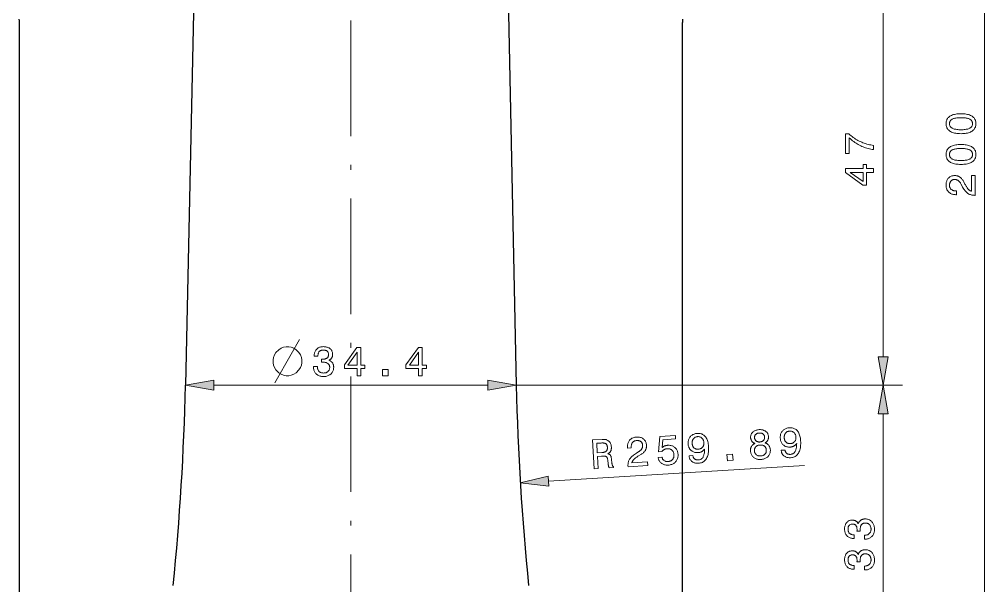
# Model space of a CAD drawing. Extents: x 0 to 297, y 0 to 538.
# Drawn here: x 129 to 229.4, y 197.9 to 256.7 of the extents above; entities that cross this region are included whole.
import ezdxf

# ---------------------------------------------------------------- set-up
doc = ezdxf.new("R2010")
doc.units = 0
doc.linetypes.add('DASHDOT', pattern=[18.5, 12, -3, 0.5, -3])

msp = doc.modelspace()

# ---------------------------------------------------------------- linework, layer by layer
at = {"color": 7, "linetype": 'DASHDOT', "lineweight": 13}
msp.add_line((163.52, 367.6), (163.52, 115.52), dxfattribs=at)
at = {"color": 7, "lineweight": 13}
for p, q in [((229.43, 145.64), (229.43, 339.73)), ((218.88, 221.64), (218.88, 262.73)), ((149.27, 218.69), (177.76, 218.69)), ((180.72, 218.69), (220.88, 218.69)), ((180.72, 218.69), (220.88, 218.69)), ((218.88, 188.64), (218.88, 215.73)), ((184.08, 208.73), (210.71, 210.34))]:
    msp.add_line(p, q, dxfattribs=at)
at = {"color": 7, "lineweight": 30}
for p, q in [((147.32, 265.69), (146.32, 218.69)), ((179.72, 265.69), (180.72, 218.69)), ((129.04, 148.19), (129.04, 256.39)), ((197.99, 148.19), (197.99, 256.39))]:
    msp.add_line(p, q, dxfattribs=at)
at = {"color": 7, "lineweight": 13}
for points in [[(226.97, 244.84), (226.82, 244.85), (226.68, 244.85), (226.55, 244.87), (226.42, 244.89), (226.3, 244.91), (226.19, 244.94), (226.08, 244.97), (225.99, 245.01), (225.89, 245.06), (225.81, 245.11), (225.74, 245.17), (225.67, 245.23), (225.61, 245.29), (225.56, 245.36), (225.51, 245.44), (225.48, 245.52), (225.45, 245.6), (225.43, 245.69), (225.42, 245.78), (225.41, 245.88), (225.42, 245.98), (225.43, 246.08), (225.45, 246.17), (225.48, 246.25), (225.51, 246.33), (225.56, 246.41), (225.61, 246.48), (225.67, 246.54), (225.73, 246.6), (225.81, 246.66), (225.89, 246.71), (225.98, 246.75), (226.08, 246.79), (226.18, 246.83), (226.3, 246.85), (226.42, 246.88), (226.54, 246.9), (226.68, 246.91), (226.82, 246.92), (226.97, 246.92), (227.12, 246.92), (227.26, 246.91), (227.4, 246.9), (227.52, 246.88), (227.64, 246.85), (227.75, 246.83), (227.86, 246.79), (227.96, 246.75), (228.05, 246.71), (228.13, 246.66), (228.2, 246.6), (228.27, 246.54), (228.33, 246.48), (228.38, 246.41), (228.42, 246.33), (228.46, 246.25), (228.48, 246.17), (228.5, 246.08), (228.52, 245.98), (228.52, 245.88), (228.52, 245.78), (228.5, 245.69), (228.48, 245.6), (228.46, 245.52), (228.42, 245.44), (228.38, 245.36), (228.33, 245.29), (228.27, 245.23), (228.2, 245.17), (228.13, 245.11), (228.04, 245.06), (227.95, 245.01), (227.86, 244.97), (227.75, 244.94), (227.64, 244.91), (227.52, 244.89), (227.39, 244.87), (227.26, 244.85), (227.12, 244.85)], [(226.97, 245.26), (227.09, 245.26), (227.2, 245.26), (227.31, 245.27), (227.41, 245.28), (227.51, 245.3), (227.59, 245.31), (227.68, 245.33), (227.75, 245.35), (227.82, 245.38), (227.88, 245.41), (227.93, 245.44), (227.98, 245.48), (228.02, 245.52), (228.06, 245.56), (228.09, 245.6), (228.12, 245.65), (228.14, 245.71), (228.15, 245.76), (228.16, 245.82), (228.17, 245.88), (228.16, 245.95), (228.15, 246.01), (228.14, 246.06), (228.12, 246.11), (228.09, 246.16), (228.06, 246.21), (228.03, 246.25), (227.98, 246.29), (227.93, 246.33), (227.88, 246.36), (227.82, 246.38), (227.75, 246.41), (227.68, 246.43), (227.6, 246.45), (227.51, 246.47), (227.42, 246.48), (227.32, 246.49), (227.21, 246.5), (227.09, 246.5), (226.97, 246.51), (226.85, 246.5), (226.73, 246.5), (226.62, 246.49), (226.52, 246.48), (226.43, 246.47), (226.34, 246.45), (226.26, 246.43), (226.18, 246.41), (226.12, 246.38), (226.06, 246.36), (226, 246.33), (225.95, 246.29), (225.91, 246.25), (225.88, 246.21), (225.84, 246.16), (225.82, 246.11), (225.8, 246.06), (225.78, 246.01), (225.78, 245.95), (225.77, 245.88), (225.78, 245.82), (225.78, 245.76), (225.8, 245.71), (225.82, 245.65), (225.84, 245.6), (225.88, 245.56), (225.91, 245.52), (225.96, 245.48), (226.01, 245.44), (226.06, 245.41), (226.12, 245.38), (226.19, 245.35), (226.26, 245.33), (226.34, 245.31), (226.43, 245.3), (226.53, 245.28), (226.63, 245.27), (226.73, 245.26), (226.85, 245.26)], [(217.88, 243.19), (217.74, 243.21), (217.6, 243.23), (217.46, 243.26), (217.32, 243.3), (217.19, 243.33), (217.05, 243.38), (216.92, 243.42), (216.79, 243.47), (216.66, 243.53), (216.54, 243.58), (216.41, 243.65), (216.29, 243.71), (216.17, 243.78), (216.05, 243.86), (215.93, 243.94), (215.81, 244.03), (215.69, 244.12), (215.58, 244.21), (215.46, 244.31), (215.35, 244.42), (215.35, 242.78), (214.95, 242.78), (214.95, 244.83), (215.31, 244.83), (215.42, 244.73), (215.54, 244.63), (215.65, 244.54), (215.77, 244.45), (215.89, 244.37), (216.01, 244.29), (216.13, 244.22), (216.25, 244.15), (216.38, 244.08), (216.51, 244.02), (216.64, 243.96), (216.77, 243.9), (216.9, 243.85), (217.04, 243.81), (217.17, 243.77), (217.31, 243.73), (217.45, 243.7), (217.59, 243.67), (217.74, 243.64), (217.88, 243.62)], [(226.97, 241.65), (226.82, 241.65), (226.68, 241.66), (226.55, 241.67), (226.42, 241.69), (226.3, 241.71), (226.19, 241.74), (226.08, 241.78), (225.99, 241.82), (225.89, 241.86), (225.81, 241.91), (225.74, 241.97), (225.67, 242.03), (225.61, 242.09), (225.56, 242.16), (225.51, 242.24), (225.48, 242.32), (225.45, 242.4), (225.43, 242.49), (225.42, 242.59), (225.41, 242.69), (225.42, 242.79), (225.43, 242.88), (225.45, 242.97), (225.48, 243.06), (225.51, 243.14), (225.56, 243.21), (225.61, 243.28), (225.67, 243.34), (225.73, 243.4), (225.81, 243.46), (225.89, 243.51), (225.98, 243.55), (226.08, 243.59), (226.18, 243.63), (226.3, 243.66), (226.42, 243.68), (226.54, 243.7), (226.68, 243.71), (226.82, 243.72), (226.97, 243.72), (227.12, 243.72), (227.26, 243.71), (227.4, 243.7), (227.52, 243.68), (227.64, 243.66), (227.75, 243.63), (227.86, 243.59), (227.96, 243.55), (228.05, 243.51), (228.13, 243.46), (228.2, 243.4), (228.27, 243.34), (228.33, 243.28), (228.38, 243.21), (228.42, 243.14), (228.46, 243.06), (228.48, 242.97), (228.5, 242.88), (228.52, 242.79), (228.52, 242.69), (228.52, 242.59), (228.5, 242.49), (228.48, 242.4), (228.46, 242.32), (228.42, 242.24), (228.38, 242.16), (228.33, 242.09), (228.27, 242.03), (228.2, 241.97), (228.13, 241.91), (228.04, 241.86), (227.95, 241.82), (227.86, 241.78), (227.75, 241.74), (227.64, 241.71), (227.52, 241.69), (227.39, 241.67), (227.26, 241.66), (227.12, 241.65)], [(226.97, 242.06), (227.09, 242.06), (227.2, 242.07), (227.31, 242.07), (227.41, 242.08), (227.51, 242.1), (227.59, 242.11), (227.68, 242.13), (227.75, 242.16), (227.82, 242.18), (227.88, 242.21), (227.93, 242.24), (227.98, 242.28), (228.02, 242.32), (228.06, 242.36), (228.09, 242.41), (228.12, 242.45), (228.14, 242.51), (228.15, 242.56), (228.16, 242.62), (228.17, 242.69), (228.16, 242.75), (228.15, 242.81), (228.14, 242.86), (228.12, 242.92), (228.09, 242.97), (228.06, 243.01), (228.03, 243.05), (227.98, 243.09), (227.93, 243.13), (227.88, 243.16), (227.82, 243.19), (227.75, 243.21), (227.68, 243.23), (227.6, 243.25), (227.51, 243.27), (227.42, 243.28), (227.32, 243.29), (227.21, 243.3), (227.09, 243.31), (226.97, 243.31), (226.85, 243.31), (226.73, 243.3), (226.62, 243.29), (226.52, 243.28), (226.43, 243.27), (226.34, 243.25), (226.26, 243.23), (226.18, 243.21), (226.12, 243.19), (226.06, 243.16), (226, 243.13), (225.95, 243.09), (225.91, 243.05), (225.88, 243.01), (225.84, 242.97), (225.82, 242.92), (225.8, 242.86), (225.78, 242.81), (225.78, 242.75), (225.77, 242.69), (225.78, 242.62), (225.78, 242.56), (225.8, 242.51), (225.82, 242.45), (225.84, 242.41), (225.88, 242.36), (225.91, 242.32), (225.96, 242.28), (226.01, 242.24), (226.06, 242.21), (226.12, 242.18), (226.19, 242.16), (226.26, 242.13), (226.34, 242.11), (226.43, 242.1), (226.53, 242.08), (226.63, 242.07), (226.73, 242.07), (226.85, 242.06)], [(217.88, 240.82), (217.14, 240.82), (217.14, 239.51), (216.76, 239.51), (214.95, 240.82), (214.95, 241.21), (216.8, 241.21), (216.8, 241.64), (217.14, 241.64), (217.14, 241.21), (217.88, 241.21)], [(216.8, 239.87), (216.8, 240.82), (215.45, 240.82)], [(228.43, 238.43), (228.42, 238.43), (228.33, 238.44), (228.25, 238.44), (228.17, 238.45), (228.09, 238.47), (228.01, 238.49), (227.94, 238.51), (227.87, 238.54), (227.8, 238.57), (227.74, 238.6), (227.68, 238.64), (227.62, 238.69), (227.56, 238.74), (227.5, 238.8), (227.44, 238.86), (227.38, 238.93), (227.32, 239.01), (227.26, 239.09), (227.2, 239.19), (227.14, 239.28), (227.09, 239.39), (226.95, 239.64), (226.92, 239.69), (226.9, 239.73), (226.87, 239.77), (226.84, 239.81), (226.81, 239.84), (226.79, 239.87), (226.76, 239.9), (226.73, 239.93), (226.7, 239.96), (226.67, 239.98), (226.64, 240), (226.6, 240.02), (226.57, 240.03), (226.54, 240.05), (226.5, 240.06), (226.46, 240.07), (226.42, 240.07), (226.39, 240.08), (226.35, 240.08), (226.3, 240.08), (226.26, 240.08), (226.21, 240.08), (226.17, 240.07), (226.13, 240.06), (226.09, 240.04), (226.05, 240.02), (226.02, 240), (225.98, 239.98), (225.95, 239.95), (225.92, 239.92), (225.89, 239.89), (225.87, 239.85), (225.84, 239.81), (225.83, 239.77), (225.81, 239.73), (225.8, 239.68), (225.79, 239.64), (225.78, 239.59), (225.77, 239.54), (225.77, 239.48), (225.77, 239.43), (225.78, 239.38), (225.79, 239.33), (225.8, 239.28), (225.82, 239.24), (225.84, 239.2), (225.86, 239.16), (225.89, 239.12), (225.92, 239.09), (225.96, 239.05), (226, 239.02), (226.04, 239), (226.08, 238.97), (226.13, 238.95), (226.18, 238.94), (226.23, 238.92), (226.29, 238.91), (226.34, 238.9), (226.4, 238.9), (226.47, 238.9), (226.5, 238.9), (226.5, 238.5), (226.44, 238.5), (226.35, 238.51), (226.26, 238.52), (226.18, 238.53), (226.1, 238.55), (226.02, 238.57), (225.94, 238.6), (225.88, 238.64), (225.81, 238.68), (225.75, 238.72), (225.69, 238.77), (225.64, 238.83), (225.59, 238.89), (225.55, 238.95), (225.51, 239.02), (225.48, 239.09), (225.46, 239.17), (225.44, 239.25), (225.43, 239.33), (225.42, 239.42), (225.41, 239.51), (225.42, 239.59), (225.42, 239.68), (225.44, 239.76), (225.45, 239.83), (225.48, 239.91), (225.5, 239.98), (225.54, 240.04), (225.57, 240.11), (225.61, 240.17), (225.66, 240.22), (225.71, 240.27), (225.77, 240.32), (225.82, 240.36), (225.88, 240.4), (225.95, 240.43), (226.01, 240.45), (226.08, 240.47), (226.15, 240.48), (226.23, 240.49), (226.31, 240.49), (226.37, 240.49), (226.43, 240.49), (226.49, 240.48), (226.54, 240.47), (226.6, 240.45), (226.65, 240.44), (226.7, 240.42), (226.75, 240.39), (226.8, 240.36), (226.85, 240.33), (226.9, 240.3), (226.94, 240.26), (226.99, 240.22), (227.03, 240.18), (227.07, 240.13), (227.11, 240.08), (227.15, 240.03), (227.18, 239.97), (227.22, 239.91), (227.25, 239.85), (227.38, 239.59), (227.42, 239.52), (227.46, 239.46), (227.49, 239.39), (227.53, 239.34), (227.56, 239.28), (227.6, 239.23), (227.63, 239.19), (227.66, 239.15), (227.69, 239.11), (227.72, 239.07), (227.75, 239.04), (227.78, 239.02), (227.82, 238.99), (227.85, 238.97), (227.88, 238.94), (227.92, 238.92), (227.95, 238.91), (227.99, 238.89), (228.03, 238.88), (228.06, 238.87), (228.06, 240.49), (228.43, 240.49)], [(157.07, 222.69), (156.77, 222.69), (156.52, 222.64), (156.27, 222.54), (156.02, 222.39), (155.72, 222.09), (155.57, 221.84), (155.47, 221.59), (155.42, 221.34), (155.42, 221.04), (155.47, 220.79), (155.57, 220.54), (155.72, 220.29), (156.02, 219.99), (156.27, 219.84), (156.52, 219.74), (156.77, 219.69), (157.07, 219.69), (157.32, 219.74), (157.57, 219.84), (157.82, 219.99), (158.12, 220.29), (158.27, 220.54), (158.37, 220.79), (158.42, 221.04), (158.42, 221.34), (158.37, 221.59), (158.27, 221.84), (158.12, 222.09), (157.82, 222.39), (157.57, 222.54), (157.32, 222.64)], [(159.63, 220.63), (160.03, 220.63), (160.03, 220.57), (160.04, 220.51), (160.05, 220.45), (160.06, 220.4), (160.08, 220.35), (160.1, 220.3), (160.12, 220.25), (160.14, 220.21), (160.17, 220.17), (160.2, 220.14), (160.24, 220.1), (160.28, 220.07), (160.32, 220.05), (160.36, 220.03), (160.4, 220.01), (160.45, 219.99), (160.5, 219.98), (160.56, 219.97), (160.61, 219.97), (160.67, 219.96), (160.73, 219.97), (160.79, 219.97), (160.84, 219.98), (160.89, 219.99), (160.94, 220), (160.98, 220.02), (161.02, 220.04), (161.06, 220.06), (161.1, 220.09), (161.14, 220.12), (161.17, 220.15), (161.2, 220.19), (161.22, 220.23), (161.25, 220.27), (161.26, 220.31), (161.28, 220.35), (161.29, 220.4), (161.3, 220.45), (161.31, 220.5), (161.31, 220.56), (161.31, 220.61), (161.3, 220.65), (161.29, 220.7), (161.28, 220.74), (161.27, 220.78), (161.25, 220.82), (161.23, 220.85), (161.2, 220.89), (161.17, 220.92), (161.14, 220.95), (161.1, 220.97), (161.07, 221), (161.03, 221.02), (160.98, 221.04), (160.94, 221.05), (160.89, 221.06), (160.84, 221.07), (160.78, 221.08), (160.73, 221.09), (160.67, 221.09), (160.66, 221.09), (160.65, 221.09), (160.64, 221.09), (160.63, 221.09), (160.63, 221.09), (160.62, 221.09), (160.61, 221.09), (160.6, 221.09), (160.59, 221.09), (160.58, 221.09), (160.57, 221.08), (160.56, 221.08), (160.55, 221.08), (160.54, 221.08), (160.53, 221.08), (160.51, 221.08), (160.5, 221.08), (160.49, 221.08), (160.47, 221.08), (160.46, 221.08), (160.46, 221.42), (160.47, 221.42), (160.48, 221.42), (160.48, 221.42), (160.49, 221.42), (160.5, 221.42), (160.51, 221.42), (160.52, 221.42), (160.53, 221.42), (160.54, 221.42), (160.55, 221.42), (160.55, 221.41), (160.56, 221.41), (160.57, 221.41), (160.58, 221.41), (160.59, 221.41), (160.59, 221.41), (160.6, 221.41), (160.61, 221.41), (160.62, 221.41), (160.62, 221.41), (160.68, 221.42), (160.73, 221.42), (160.79, 221.42), (160.83, 221.43), (160.88, 221.44), (160.92, 221.46), (160.96, 221.47), (160.99, 221.49), (161.03, 221.51), (161.06, 221.53), (161.08, 221.55), (161.11, 221.58), (161.13, 221.61), (161.14, 221.64), (161.16, 221.67), (161.17, 221.71), (161.18, 221.75), (161.19, 221.79), (161.19, 221.83), (161.2, 221.88), (161.19, 221.92), (161.19, 221.97), (161.18, 222.01), (161.17, 222.05), (161.16, 222.08), (161.15, 222.12), (161.13, 222.15), (161.11, 222.18), (161.09, 222.2), (161.06, 222.23), (161.03, 222.25), (161, 222.27), (160.97, 222.29), (160.93, 222.31), (160.89, 222.32), (160.85, 222.33), (160.81, 222.34), (160.77, 222.35), (160.72, 222.35), (160.67, 222.35), (160.61, 222.35), (160.56, 222.35), (160.51, 222.34), (160.46, 222.33), (160.42, 222.31), (160.37, 222.29), (160.33, 222.27), (160.3, 222.25), (160.26, 222.22), (160.23, 222.19), (160.2, 222.16), (160.18, 222.12), (160.16, 222.08), (160.14, 222.04), (160.12, 221.99), (160.11, 221.94), (160.1, 221.89), (160.09, 221.83), (160.09, 221.77), (160.08, 221.71), (159.7, 221.71), (159.7, 221.74), (159.7, 221.83), (159.71, 221.91), (159.72, 221.99), (159.74, 222.07), (159.76, 222.14), (159.79, 222.21), (159.83, 222.27), (159.86, 222.33), (159.91, 222.39), (159.96, 222.45), (160.01, 222.49), (160.07, 222.54), (160.13, 222.58), (160.19, 222.61), (160.26, 222.64), (160.33, 222.66), (160.4, 222.68), (160.48, 222.7), (160.56, 222.7), (160.65, 222.71), (160.74, 222.7), (160.82, 222.7), (160.9, 222.69), (160.98, 222.67), (161.06, 222.65), (161.12, 222.63), (161.19, 222.6), (161.25, 222.57), (161.31, 222.53), (161.36, 222.49), (161.41, 222.45), (161.45, 222.4), (161.49, 222.35), (161.52, 222.3), (161.55, 222.24), (161.57, 222.18), (161.59, 222.11), (161.6, 222.04), (161.61, 221.97), (161.61, 221.9), (161.61, 221.86), (161.61, 221.81), (161.6, 221.77), (161.6, 221.74), (161.59, 221.7), (161.58, 221.66), (161.57, 221.63), (161.55, 221.59), (161.54, 221.56), (161.52, 221.53), (161.5, 221.5), (161.47, 221.47), (161.45, 221.44), (161.43, 221.42), (161.4, 221.39), (161.37, 221.37), (161.34, 221.35), (161.3, 221.33), (161.27, 221.31), (161.23, 221.29), (161.28, 221.28), (161.33, 221.25), (161.37, 221.23), (161.41, 221.21), (161.45, 221.18), (161.48, 221.15), (161.52, 221.12), (161.55, 221.09), (161.57, 221.05), (161.6, 221.02), (161.63, 220.98), (161.65, 220.94), (161.67, 220.9), (161.68, 220.85), (161.7, 220.81), (161.71, 220.76), (161.72, 220.71), (161.72, 220.66), (161.73, 220.61), (161.73, 220.56), (161.72, 220.47), (161.71, 220.39), (161.7, 220.31), (161.68, 220.24), (161.65, 220.17), (161.62, 220.1), (161.58, 220.03), (161.54, 219.97), (161.49, 219.92), (161.43, 219.86), (161.37, 219.81), (161.31, 219.77), (161.24, 219.73), (161.16, 219.7), (161.09, 219.67), (161.01, 219.64), (160.92, 219.62), (160.84, 219.61), (160.74, 219.6), (160.65, 219.6), (160.56, 219.6), (160.47, 219.61), (160.39, 219.63), (160.31, 219.64), (160.23, 219.67), (160.16, 219.7), (160.09, 219.73), (160.03, 219.78), (159.96, 219.82), (159.91, 219.87), (159.85, 219.93), (159.81, 219.99), (159.77, 220.05), (159.73, 220.12), (159.7, 220.19), (159.68, 220.26), (159.66, 220.34), (159.64, 220.42), (159.63, 220.51), (159.63, 220.6)], [(164.16, 219.69), (164.16, 220.43), (162.84, 220.43), (162.84, 220.81), (164.15, 222.62), (164.54, 222.62), (164.54, 220.78), (164.97, 220.78), (164.97, 220.43), (164.54, 220.43), (164.54, 219.69)], [(163.2, 220.78), (164.16, 220.78), (164.16, 222.12)], [(170.55, 219.69), (170.55, 220.43), (169.23, 220.43), (169.23, 220.81), (170.55, 222.62), (170.94, 222.62), (170.94, 220.78), (171.37, 220.78), (171.37, 220.43), (170.94, 220.43), (170.94, 219.69)], [(169.6, 220.78), (170.55, 220.78), (170.55, 222.12)], [(218.36, 221.64), (218.88, 218.69), (219.41, 221.64)], [(166.82, 219.69), (166.82, 220.33), (167.41, 220.33), (167.41, 219.69)], [(149.27, 219.21), (146.32, 218.69), (149.27, 218.17)], [(177.76, 218.17), (180.72, 218.69), (177.76, 219.21)], [(219.41, 215.73), (218.88, 218.69), (218.36, 215.73)], [(205.52, 212.64), (205.48, 212.66), (205.45, 212.68), (205.41, 212.7), (205.38, 212.72), (205.34, 212.74), (205.31, 212.76), (205.29, 212.79), (205.26, 212.81), (205.24, 212.84), (205.21, 212.87), (205.19, 212.9), (205.17, 212.93), (205.16, 212.97), (205.14, 213), (205.13, 213.04), (205.12, 213.08), (205.11, 213.12), (205.1, 213.16), (205.09, 213.2), (205.09, 213.25), (205.09, 213.32), (205.09, 213.38), (205.1, 213.44), (205.12, 213.5), (205.14, 213.56), (205.16, 213.62), (205.19, 213.67), (205.23, 213.72), (205.27, 213.77), (205.31, 213.82), (205.37, 213.87), (205.42, 213.91), (205.48, 213.94), (205.54, 213.97), (205.6, 214), (205.67, 214.02), (205.74, 214.04), (205.81, 214.06), (205.89, 214.07), (205.97, 214.08), (206.06, 214.08), (206.13, 214.08), (206.21, 214.07), (206.28, 214.06), (206.35, 214.05), (206.42, 214.03), (206.48, 214), (206.55, 213.97), (206.6, 213.94), (206.66, 213.9), (206.71, 213.86), (206.76, 213.82), (206.8, 213.77), (206.83, 213.72), (206.87, 213.67), (206.89, 213.61), (206.91, 213.55), (206.93, 213.49), (206.94, 213.43), (206.95, 213.36), (206.95, 213.32), (206.95, 213.27), (206.95, 213.23), (206.94, 213.19), (206.94, 213.15), (206.93, 213.11), (206.92, 213.07), (206.91, 213.04), (206.89, 213), (206.88, 212.97), (206.86, 212.94), (206.84, 212.91), (206.81, 212.88), (206.79, 212.85), (206.76, 212.82), (206.73, 212.8), (206.7, 212.77), (206.67, 212.75), (206.63, 212.73), (206.59, 212.71), (206.64, 212.69), (206.69, 212.67), (206.73, 212.65), (206.78, 212.63), (206.82, 212.6), (206.85, 212.58), (206.89, 212.55), (206.92, 212.52), (206.95, 212.48), (206.98, 212.45), (207.01, 212.41), (207.03, 212.37), (207.05, 212.33), (207.07, 212.28), (207.09, 212.24), (207.1, 212.19), (207.11, 212.14), (207.12, 212.09), (207.13, 212.04), (207.14, 211.98), (207.14, 211.9), (207.13, 211.82), (207.12, 211.74), (207.11, 211.66), (207.09, 211.59), (207.06, 211.52), (207.03, 211.46), (206.99, 211.39), (206.95, 211.34), (206.9, 211.28), (206.84, 211.23), (206.78, 211.18), (206.72, 211.14), (206.65, 211.1), (206.58, 211.07), (206.51, 211.04), (206.43, 211.02), (206.34, 211), (206.25, 210.99), (206.16, 210.98), (206.07, 210.97), (205.98, 210.98), (205.89, 210.98), (205.81, 211), (205.73, 211.02), (205.66, 211.04), (205.59, 211.07), (205.52, 211.1), (205.45, 211.14), (205.39, 211.19), (205.34, 211.24), (205.29, 211.29), (205.24, 211.35), (205.2, 211.41), (205.17, 211.48), (205.14, 211.55), (205.11, 211.62), (205.1, 211.69), (205.08, 211.78), (205.08, 211.86), (205.07, 211.91), (205.07, 211.97), (205.08, 212.02), (205.08, 212.07), (205.09, 212.12), (205.1, 212.16), (205.12, 212.21), (205.13, 212.25), (205.15, 212.3), (205.17, 212.34), (205.2, 212.38), (205.22, 212.41), (205.25, 212.45), (205.28, 212.48), (205.32, 212.51), (205.35, 212.54), (205.39, 212.57), (205.43, 212.6), (205.48, 212.62)], [(208.27, 211.93), (208.67, 211.96), (208.67, 211.91), (208.68, 211.87), (208.69, 211.83), (208.71, 211.8), (208.72, 211.76), (208.74, 211.73), (208.76, 211.7), (208.78, 211.67), (208.81, 211.64), (208.84, 211.62), (208.87, 211.59), (208.9, 211.57), (208.94, 211.56), (208.97, 211.54), (209.01, 211.53), (209.05, 211.52), (209.1, 211.52), (209.14, 211.51), (209.19, 211.51), (209.23, 211.51), (209.3, 211.52), (209.36, 211.53), (209.42, 211.55), (209.47, 211.57), (209.52, 211.6), (209.57, 211.63), (209.61, 211.67), (209.65, 211.71), (209.69, 211.76), (209.72, 211.81), (209.75, 211.87), (209.78, 211.93), (209.8, 212), (209.82, 212.08), (209.84, 212.16), (209.85, 212.24), (209.86, 212.34), (209.87, 212.43), (209.87, 212.53), (209.88, 212.64), (209.85, 212.61), (209.83, 212.58), (209.8, 212.55), (209.77, 212.52), (209.74, 212.49), (209.71, 212.46), (209.68, 212.44), (209.65, 212.42), (209.62, 212.39), (209.58, 212.37), (209.55, 212.36), (209.51, 212.34), (209.47, 212.33), (209.43, 212.31), (209.4, 212.3), (209.35, 212.29), (209.31, 212.28), (209.27, 212.27), (209.23, 212.27), (209.18, 212.27), (209.1, 212.26), (209.02, 212.27), (208.94, 212.28), (208.87, 212.29), (208.79, 212.31), (208.73, 212.34), (208.66, 212.37), (208.6, 212.41), (208.53, 212.45), (208.48, 212.5), (208.42, 212.55), (208.37, 212.61), (208.33, 212.67), (208.29, 212.73), (208.26, 212.8), (208.23, 212.87), (208.21, 212.95), (208.19, 213.03), (208.18, 213.11), (208.17, 213.2), (208.17, 213.29), (208.17, 213.37), (208.18, 213.45), (208.19, 213.53), (208.21, 213.61), (208.24, 213.68), (208.27, 213.75), (208.31, 213.82), (208.36, 213.88), (208.41, 213.94), (208.46, 214), (208.52, 214.05), (208.58, 214.1), (208.65, 214.14), (208.72, 214.17), (208.79, 214.2), (208.87, 214.23), (208.95, 214.25), (209.04, 214.26), (209.12, 214.27), (209.23, 214.27), (209.32, 214.26), (209.42, 214.25), (209.51, 214.23), (209.59, 214.2), (209.67, 214.17), (209.75, 214.13), (209.82, 214.08), (209.89, 214.02), (209.95, 213.95), (210.01, 213.88), (210.06, 213.8), (210.11, 213.71), (210.15, 213.62), (210.19, 213.52), (210.22, 213.41), (210.24, 213.3), (210.26, 213.18), (210.28, 213.05), (210.29, 212.92), (210.3, 212.76), (210.3, 212.61), (210.29, 212.46), (210.28, 212.33), (210.26, 212.2), (210.24, 212.07), (210.2, 211.96), (210.17, 211.85), (210.12, 211.75), (210.07, 211.65), (210.01, 211.57), (209.95, 211.49), (209.88, 211.42), (209.81, 211.36), (209.73, 211.3), (209.65, 211.26), (209.55, 211.22), (209.46, 211.19), (209.36, 211.17), (209.25, 211.16), (209.17, 211.16), (209.09, 211.16), (209.01, 211.17), (208.94, 211.18), (208.87, 211.2), (208.8, 211.22), (208.73, 211.24), (208.67, 211.27), (208.61, 211.31), (208.56, 211.35), (208.51, 211.39), (208.46, 211.44), (208.42, 211.49), (208.39, 211.54), (208.35, 211.6), (208.33, 211.66), (208.31, 211.72), (208.29, 211.79), (208.28, 211.86)], [(208.59, 213.23), (208.59, 213.17), (208.6, 213.12), (208.61, 213.07), (208.62, 213.02), (208.64, 212.97), (208.66, 212.93), (208.68, 212.88), (208.71, 212.85), (208.74, 212.81), (208.77, 212.77), (208.81, 212.74), (208.85, 212.72), (208.89, 212.69), (208.93, 212.67), (208.97, 212.66), (209.01, 212.64), (209.06, 212.63), (209.11, 212.63), (209.16, 212.63), (209.21, 212.63), (209.27, 212.63), (209.32, 212.64), (209.38, 212.65), (209.42, 212.67), (209.47, 212.69), (209.51, 212.71), (209.56, 212.73), (209.59, 212.76), (209.63, 212.79), (209.66, 212.83), (209.69, 212.86), (209.72, 212.9), (209.74, 212.95), (209.76, 212.99), (209.78, 213.04), (209.79, 213.09), (209.8, 213.14), (209.8, 213.19), (209.8, 213.25), (209.8, 213.31), (209.8, 213.37), (209.79, 213.42), (209.78, 213.48), (209.76, 213.53), (209.74, 213.57), (209.72, 213.62), (209.7, 213.66), (209.67, 213.7), (209.64, 213.74), (209.6, 213.78), (209.57, 213.81), (209.53, 213.83), (209.49, 213.86), (209.45, 213.88), (209.4, 213.9), (209.35, 213.91), (209.3, 213.92), (209.25, 213.93), (209.2, 213.93), (209.14, 213.93), (209.09, 213.92), (209.04, 213.91), (208.99, 213.9), (208.95, 213.88), (208.9, 213.87), (208.86, 213.84), (208.82, 213.82), (208.79, 213.79), (208.75, 213.75), (208.72, 213.72), (208.69, 213.68), (208.67, 213.64), (208.64, 213.59), (208.63, 213.55), (208.61, 213.5), (208.6, 213.45), (208.59, 213.4), (208.58, 213.34), (208.58, 213.29)], [(188.83, 210.02), (188.65, 213.01), (189.65, 213.07), (189.74, 213.07), (189.82, 213.07), (189.9, 213.06), (189.98, 213.05), (190.05, 213.04), (190.11, 213.02), (190.18, 212.99), (190.23, 212.96), (190.29, 212.93), (190.34, 212.89), (190.39, 212.85), (190.43, 212.8), (190.47, 212.75), (190.5, 212.69), (190.53, 212.63), (190.55, 212.57), (190.57, 212.5), (190.59, 212.43), (190.6, 212.35), (190.61, 212.27), (190.61, 212.22), (190.61, 212.17), (190.61, 212.13), (190.6, 212.08), (190.6, 212.04), (190.59, 212), (190.58, 211.96), (190.57, 211.92), (190.55, 211.88), (190.53, 211.85), (190.52, 211.81), (190.49, 211.78), (190.47, 211.75), (190.45, 211.72), (190.42, 211.69), (190.39, 211.66), (190.36, 211.64), (190.33, 211.61), (190.29, 211.59), (190.25, 211.57), (190.29, 211.56), (190.32, 211.55), (190.35, 211.54), (190.37, 211.53), (190.4, 211.51), (190.42, 211.5), (190.45, 211.48), (190.47, 211.46), (190.48, 211.44), (190.5, 211.42), (190.52, 211.4), (190.53, 211.37), (190.54, 211.34), (190.56, 211.31), (190.57, 211.27), (190.58, 211.23), (190.59, 211.19), (190.6, 211.14), (190.61, 211.09), (190.61, 211.04), (190.67, 210.55), (190.68, 210.52), (190.68, 210.5), (190.69, 210.47), (190.69, 210.44), (190.7, 210.42), (190.7, 210.4), (190.71, 210.38), (190.72, 210.36), (190.72, 210.34), (190.73, 210.33), (190.74, 210.31), (190.74, 210.3), (190.75, 210.29), (190.76, 210.27), (190.77, 210.26), (190.78, 210.25), (190.79, 210.24), (190.8, 210.24), (190.82, 210.23), (190.83, 210.22), (190.83, 210.14), (190.38, 210.11), (190.37, 210.12), (190.37, 210.13), (190.36, 210.14), (190.36, 210.16), (190.35, 210.17), (190.34, 210.18), (190.34, 210.2), (190.33, 210.22), (190.33, 210.23), (190.32, 210.25), (190.32, 210.27), (190.31, 210.29), (190.31, 210.32), (190.3, 210.34), (190.3, 210.37), (190.3, 210.39), (190.29, 210.42), (190.29, 210.45), (190.28, 210.48), (190.28, 210.51), (190.23, 210.9), (190.23, 210.95), (190.22, 211.01), (190.21, 211.05), (190.19, 211.1), (190.18, 211.14), (190.17, 211.17), (190.15, 211.2), (190.13, 211.23), (190.11, 211.25), (190.09, 211.27), (190.07, 211.29), (190.04, 211.3), (190, 211.31), (189.96, 211.32), (189.91, 211.33), (189.85, 211.33), (189.79, 211.33), (189.72, 211.33), (189.65, 211.33), (189.57, 211.33), (189.16, 211.3), (189.23, 210.04)], [(192.34, 210.23), (192.34, 210.24), (192.33, 210.33), (192.33, 210.41), (192.34, 210.5), (192.35, 210.58), (192.36, 210.65), (192.38, 210.73), (192.4, 210.8), (192.43, 210.87), (192.46, 210.93), (192.5, 211), (192.54, 211.06), (192.59, 211.12), (192.64, 211.18), (192.7, 211.25), (192.77, 211.31), (192.84, 211.37), (192.92, 211.44), (193.01, 211.5), (193.11, 211.57), (193.21, 211.63), (193.45, 211.79), (193.5, 211.81), (193.54, 211.84), (193.57, 211.87), (193.61, 211.9), (193.64, 211.93), (193.67, 211.96), (193.7, 211.99), (193.73, 212.02), (193.75, 212.05), (193.77, 212.08), (193.79, 212.12), (193.8, 212.15), (193.82, 212.18), (193.83, 212.22), (193.84, 212.26), (193.85, 212.29), (193.85, 212.33), (193.85, 212.37), (193.86, 212.41), (193.85, 212.45), (193.85, 212.5), (193.84, 212.54), (193.83, 212.59), (193.82, 212.63), (193.8, 212.67), (193.78, 212.7), (193.76, 212.74), (193.73, 212.77), (193.7, 212.8), (193.67, 212.83), (193.63, 212.85), (193.59, 212.88), (193.56, 212.9), (193.51, 212.91), (193.47, 212.93), (193.42, 212.94), (193.38, 212.94), (193.33, 212.95), (193.28, 212.95), (193.22, 212.95), (193.17, 212.94), (193.12, 212.93), (193.07, 212.92), (193.02, 212.91), (192.98, 212.89), (192.94, 212.86), (192.9, 212.84), (192.87, 212.81), (192.84, 212.77), (192.8, 212.74), (192.78, 212.7), (192.75, 212.65), (192.73, 212.61), (192.71, 212.56), (192.7, 212.51), (192.69, 212.46), (192.68, 212.4), (192.68, 212.34), (192.68, 212.28), (192.68, 212.22), (192.68, 212.18), (192.29, 212.16), (192.29, 212.22), (192.28, 212.31), (192.29, 212.4), (192.29, 212.49), (192.31, 212.57), (192.33, 212.65), (192.35, 212.72), (192.38, 212.79), (192.42, 212.86), (192.46, 212.93), (192.51, 212.99), (192.56, 213.04), (192.62, 213.09), (192.68, 213.14), (192.75, 213.18), (192.81, 213.21), (192.89, 213.24), (192.97, 213.27), (193.05, 213.28), (193.13, 213.3), (193.22, 213.31), (193.31, 213.31), (193.39, 213.31), (193.47, 213.3), (193.55, 213.29), (193.63, 213.27), (193.7, 213.25), (193.77, 213.22), (193.83, 213.19), (193.89, 213.15), (193.95, 213.1), (194.01, 213.06), (194.06, 213), (194.1, 212.95), (194.14, 212.89), (194.17, 212.83), (194.2, 212.77), (194.23, 212.7), (194.24, 212.63), (194.26, 212.55), (194.26, 212.47), (194.27, 212.41), (194.27, 212.35), (194.26, 212.29), (194.25, 212.24), (194.24, 212.18), (194.23, 212.13), (194.21, 212.07), (194.19, 212.02), (194.16, 211.97), (194.14, 211.92), (194.11, 211.87), (194.07, 211.83), (194.03, 211.78), (193.99, 211.74), (193.95, 211.69), (193.9, 211.65), (193.85, 211.61), (193.79, 211.57), (193.74, 211.53), (193.67, 211.49), (193.43, 211.35), (193.36, 211.31), (193.3, 211.26), (193.24, 211.23), (193.18, 211.19), (193.13, 211.15), (193.08, 211.11), (193.04, 211.08), (193, 211.04), (192.96, 211.01), (192.93, 210.98), (192.9, 210.94), (192.88, 210.91), (192.85, 210.88), (192.83, 210.84), (192.81, 210.81), (192.79, 210.77), (192.78, 210.74), (192.77, 210.7), (192.75, 210.66), (192.75, 210.63), (194.37, 210.72), (194.39, 210.35)], [(195.46, 211.2), (195.86, 211.23), (195.88, 211.18), (195.89, 211.14), (195.91, 211.1), (195.92, 211.06), (195.94, 211.02), (195.97, 210.99), (195.99, 210.95), (196.02, 210.93), (196.05, 210.9), (196.08, 210.87), (196.12, 210.85), (196.15, 210.83), (196.19, 210.81), (196.23, 210.8), (196.27, 210.78), (196.31, 210.77), (196.35, 210.77), (196.4, 210.76), (196.45, 210.76), (196.49, 210.76), (196.55, 210.77), (196.61, 210.78), (196.66, 210.79), (196.71, 210.81), (196.76, 210.83), (196.81, 210.85), (196.85, 210.88), (196.89, 210.91), (196.93, 210.94), (196.97, 210.98), (197, 211.02), (197.03, 211.06), (197.05, 211.1), (197.07, 211.15), (197.09, 211.2), (197.11, 211.25), (197.12, 211.3), (197.12, 211.35), (197.12, 211.41), (197.12, 211.47), (197.12, 211.53), (197.11, 211.59), (197.09, 211.64), (197.08, 211.69), (197.06, 211.74), (197.04, 211.79), (197.01, 211.83), (196.98, 211.87), (196.95, 211.91), (196.91, 211.95), (196.87, 211.98), (196.83, 212.01), (196.79, 212.03), (196.74, 212.05), (196.69, 212.07), (196.64, 212.08), (196.59, 212.09), (196.53, 212.1), (196.47, 212.1), (196.41, 212.1), (196.38, 212.09), (196.35, 212.09), (196.31, 212.08), (196.28, 212.08), (196.25, 212.07), (196.22, 212.06), (196.19, 212.05), (196.16, 212.04), (196.13, 212.02), (196.1, 212.01), (196.07, 211.99), (196.05, 211.97), (196.02, 211.96), (195.99, 211.94), (195.97, 211.91), (195.95, 211.89), (195.92, 211.87), (195.9, 211.84), (195.88, 211.81), (195.86, 211.79), (195.52, 211.77), (195.66, 213.37), (197.26, 213.46), (197.28, 213.11), (195.97, 213.03), (195.9, 212.22), (195.92, 212.24), (195.94, 212.26), (195.96, 212.27), (195.98, 212.29), (196.01, 212.31), (196.03, 212.32), (196.06, 212.34), (196.08, 212.35), (196.11, 212.37), (196.14, 212.38), (196.17, 212.39), (196.2, 212.4), (196.23, 212.41), (196.26, 212.42), (196.29, 212.42), (196.32, 212.43), (196.36, 212.44), (196.39, 212.44), (196.42, 212.44), (196.46, 212.45), (196.55, 212.45), (196.63, 212.45), (196.72, 212.44), (196.8, 212.42), (196.88, 212.4), (196.95, 212.38), (197.02, 212.35), (197.09, 212.31), (197.15, 212.27), (197.21, 212.22), (197.27, 212.16), (197.32, 212.11), (197.37, 212.05), (197.41, 211.98), (197.44, 211.91), (197.47, 211.84), (197.5, 211.77), (197.52, 211.69), (197.53, 211.6), (197.54, 211.52), (197.54, 211.42), (197.54, 211.33), (197.53, 211.25), (197.51, 211.17), (197.49, 211.09), (197.46, 211.01), (197.43, 210.94), (197.39, 210.87), (197.34, 210.8), (197.29, 210.73), (197.23, 210.68), (197.17, 210.62), (197.1, 210.57), (197.03, 210.53), (196.96, 210.49), (196.88, 210.46), (196.8, 210.44), (196.71, 210.42), (196.62, 210.4), (196.53, 210.4), (196.45, 210.39), (196.37, 210.39), (196.29, 210.4), (196.21, 210.41), (196.14, 210.43), (196.07, 210.45), (196, 210.48), (195.94, 210.51), (195.87, 210.55), (195.81, 210.59), (195.76, 210.64), (195.71, 210.69), (195.66, 210.74), (195.62, 210.8), (195.58, 210.86), (195.55, 210.92), (195.52, 210.98), (195.5, 211.05), (195.48, 211.13)], [(198.69, 211.36), (199.09, 211.38), (199.09, 211.34), (199.1, 211.29), (199.11, 211.25), (199.13, 211.22), (199.14, 211.18), (199.16, 211.15), (199.18, 211.12), (199.21, 211.09), (199.23, 211.06), (199.26, 211.04), (199.29, 211.02), (199.33, 211), (199.36, 210.98), (199.4, 210.96), (199.44, 210.95), (199.48, 210.94), (199.52, 210.94), (199.56, 210.93), (199.61, 210.93), (199.66, 210.93), (199.72, 210.94), (199.78, 210.95), (199.84, 210.97), (199.89, 210.99), (199.94, 211.02), (199.99, 211.05), (200.03, 211.09), (200.07, 211.13), (200.11, 211.18), (200.14, 211.23), (200.17, 211.29), (200.2, 211.36), (200.22, 211.43), (200.24, 211.5), (200.26, 211.58), (200.28, 211.67), (200.29, 211.76), (200.29, 211.85), (200.3, 211.96), (200.3, 212.06), (200.27, 212.03), (200.25, 212), (200.22, 211.97), (200.2, 211.94), (200.17, 211.91), (200.14, 211.88), (200.11, 211.86), (200.07, 211.84), (200.04, 211.82), (200.01, 211.8), (199.97, 211.78), (199.93, 211.76), (199.9, 211.75), (199.86, 211.73), (199.82, 211.72), (199.78, 211.71), (199.74, 211.7), (199.69, 211.7), (199.65, 211.69), (199.61, 211.69), (199.52, 211.69), (199.44, 211.69), (199.36, 211.7), (199.29, 211.71), (199.22, 211.73), (199.15, 211.76), (199.08, 211.79), (199.02, 211.83), (198.96, 211.87), (198.9, 211.92), (198.85, 211.97), (198.8, 212.03), (198.75, 212.09), (198.72, 212.15), (198.68, 212.22), (198.65, 212.29), (198.63, 212.37), (198.61, 212.45), (198.6, 212.53), (198.59, 212.62), (198.59, 212.71), (198.59, 212.79), (198.6, 212.88), (198.62, 212.96), (198.64, 213.03), (198.66, 213.1), (198.7, 213.17), (198.73, 213.24), (198.78, 213.3), (198.83, 213.37), (198.88, 213.42), (198.94, 213.47), (199, 213.52), (199.07, 213.56), (199.14, 213.59), (199.21, 213.62), (199.29, 213.65), (199.37, 213.67), (199.46, 213.68), (199.55, 213.69), (199.65, 213.69), (199.75, 213.69), (199.84, 213.67), (199.93, 213.65), (200.02, 213.63), (200.1, 213.59), (200.17, 213.55), (200.24, 213.5), (200.31, 213.44), (200.37, 213.37), (200.43, 213.3), (200.48, 213.22), (200.53, 213.13), (200.57, 213.04), (200.61, 212.94), (200.64, 212.83), (200.67, 212.72), (200.69, 212.6), (200.7, 212.47), (200.71, 212.34), (200.72, 212.18), (200.72, 212.03), (200.71, 211.89), (200.7, 211.75), (200.68, 211.62), (200.66, 211.5), (200.63, 211.38), (200.59, 211.27), (200.54, 211.17), (200.49, 211.07), (200.44, 210.99), (200.37, 210.91), (200.31, 210.84), (200.23, 210.78), (200.15, 210.72), (200.07, 210.68), (199.98, 210.64), (199.88, 210.62), (199.78, 210.6), (199.67, 210.59), (199.59, 210.58), (199.51, 210.58), (199.43, 210.59), (199.36, 210.6), (199.29, 210.62), (199.22, 210.64), (199.16, 210.66), (199.09, 210.69), (199.04, 210.73), (198.98, 210.77), (198.93, 210.81), (198.89, 210.86), (198.84, 210.91), (198.81, 210.96), (198.78, 211.02), (198.75, 211.08), (198.73, 211.14), (198.71, 211.21), (198.7, 211.28)], [(199.01, 212.65), (199.01, 212.59), (199.02, 212.54), (199.03, 212.49), (199.05, 212.44), (199.06, 212.39), (199.08, 212.35), (199.11, 212.31), (199.13, 212.27), (199.16, 212.23), (199.2, 212.2), (199.23, 212.17), (199.27, 212.14), (199.31, 212.11), (199.35, 212.09), (199.39, 212.08), (199.44, 212.06), (199.48, 212.06), (199.53, 212.05), (199.58, 212.05), (199.63, 212.05), (199.69, 212.05), (199.75, 212.06), (199.8, 212.07), (199.85, 212.09), (199.89, 212.11), (199.94, 212.13), (199.98, 212.15), (200.02, 212.18), (200.05, 212.21), (200.09, 212.25), (200.11, 212.29), (200.14, 212.33), (200.16, 212.37), (200.18, 212.41), (200.2, 212.46), (200.21, 212.51), (200.22, 212.56), (200.22, 212.61), (200.23, 212.67), (200.22, 212.73), (200.22, 212.79), (200.21, 212.84), (200.2, 212.9), (200.18, 212.95), (200.17, 213), (200.14, 213.04), (200.12, 213.08), (200.09, 213.12), (200.06, 213.16), (200.03, 213.2), (199.99, 213.23), (199.95, 213.26), (199.91, 213.28), (199.87, 213.3), (199.82, 213.32), (199.78, 213.33), (199.73, 213.34), (199.68, 213.35), (199.62, 213.35), (199.57, 213.35), (199.52, 213.34), (199.46, 213.33), (199.42, 213.32), (199.37, 213.31), (199.33, 213.29), (199.29, 213.26), (199.25, 213.24), (199.21, 213.21), (199.18, 213.18), (199.14, 213.14), (199.12, 213.1), (199.09, 213.06), (199.07, 213.01), (199.05, 212.97), (199.03, 212.92), (199.02, 212.87), (199.01, 212.82), (199.01, 212.77), (199.01, 212.71)], [(205.5, 213.24), (205.51, 213.2), (205.51, 213.16), (205.52, 213.12), (205.54, 213.08), (205.55, 213.05), (205.57, 213.02), (205.59, 212.98), (205.61, 212.96), (205.64, 212.93), (205.67, 212.9), (205.7, 212.88), (205.73, 212.86), (205.76, 212.84), (205.8, 212.83), (205.84, 212.81), (205.88, 212.81), (205.92, 212.8), (205.96, 212.79), (206.01, 212.79), (206.05, 212.8), (206.1, 212.8), (206.14, 212.81), (206.18, 212.81), (206.23, 212.83), (206.26, 212.84), (206.3, 212.86), (206.33, 212.88), (206.37, 212.9), (206.4, 212.92), (206.42, 212.95), (206.45, 212.98), (206.47, 213.01), (206.49, 213.04), (206.51, 213.07), (206.52, 213.11), (206.53, 213.14), (206.54, 213.18), (206.54, 213.22), (206.55, 213.26), (206.54, 213.3), (206.54, 213.34), (206.53, 213.38), (206.52, 213.42), (206.51, 213.46), (206.5, 213.49), (206.48, 213.52), (206.46, 213.55), (206.44, 213.58), (206.41, 213.61), (206.39, 213.63), (206.36, 213.65), (206.32, 213.67), (206.29, 213.69), (206.25, 213.7), (206.21, 213.71), (206.17, 213.72), (206.13, 213.73), (206.09, 213.73), (206.04, 213.73), (205.99, 213.73), (205.95, 213.73), (205.9, 213.72), (205.86, 213.71), (205.82, 213.7), (205.78, 213.69), (205.74, 213.67), (205.71, 213.65), (205.68, 213.63), (205.65, 213.61), (205.62, 213.59), (205.6, 213.56), (205.57, 213.53), (205.56, 213.5), (205.54, 213.47), (205.53, 213.43), (205.52, 213.4), (205.51, 213.36), (205.5, 213.32), (205.5, 213.28)], [(189.56, 212.69), (189.08, 212.67), (189.14, 211.67), (189.6, 211.7), (189.66, 211.7), (189.73, 211.71), (189.79, 211.72), (189.84, 211.73), (189.89, 211.74), (189.94, 211.76), (189.98, 211.78), (190.02, 211.8), (190.05, 211.82), (190.08, 211.84), (190.1, 211.87), (190.13, 211.9), (190.15, 211.93), (190.16, 211.97), (190.17, 212), (190.18, 212.04), (190.19, 212.09), (190.2, 212.13), (190.2, 212.18), (190.2, 212.24), (190.19, 212.29), (190.18, 212.34), (190.17, 212.38), (190.16, 212.42), (190.15, 212.46), (190.13, 212.5), (190.11, 212.53), (190.09, 212.56), (190.06, 212.59), (190.04, 212.61), (190.01, 212.63), (189.97, 212.65), (189.93, 212.66), (189.89, 212.67), (189.85, 212.68), (189.8, 212.69), (189.74, 212.7), (189.69, 212.7), (189.63, 212.7)], [(205.49, 211.89), (205.49, 211.84), (205.5, 211.79), (205.51, 211.74), (205.53, 211.69), (205.55, 211.65), (205.57, 211.61), (205.59, 211.57), (205.62, 211.54), (205.65, 211.5), (205.68, 211.47), (205.72, 211.44), (205.75, 211.42), (205.8, 211.4), (205.84, 211.38), (205.88, 211.36), (205.93, 211.35), (205.98, 211.34), (206.03, 211.34), (206.08, 211.34), (206.14, 211.34), (206.2, 211.34), (206.25, 211.35), (206.3, 211.36), (206.35, 211.38), (206.39, 211.39), (206.44, 211.41), (206.48, 211.44), (206.51, 211.46), (206.55, 211.49), (206.58, 211.52), (206.61, 211.56), (206.64, 211.6), (206.66, 211.64), (206.68, 211.68), (206.69, 211.72), (206.71, 211.77), (206.71, 211.81), (206.72, 211.86), (206.72, 211.91), (206.72, 211.97), (206.72, 212.02), (206.71, 212.06), (206.7, 212.11), (206.68, 212.15), (206.67, 212.19), (206.64, 212.23), (206.62, 212.27), (206.59, 212.3), (206.56, 212.33), (206.53, 212.36), (206.5, 212.39), (206.46, 212.41), (206.42, 212.43), (206.37, 212.45), (206.33, 212.46), (206.28, 212.47), (206.23, 212.48), (206.18, 212.48), (206.13, 212.48), (206.07, 212.48), (206.01, 212.48), (205.96, 212.47), (205.91, 212.46), (205.86, 212.45), (205.82, 212.43), (205.77, 212.41), (205.73, 212.39), (205.7, 212.36), (205.66, 212.34), (205.63, 212.31), (205.6, 212.27), (205.57, 212.24), (205.55, 212.2), (205.53, 212.16), (205.52, 212.12), (205.5, 212.08), (205.5, 212.04), (205.49, 211.99), (205.49, 211.94)], [(202.67, 210.85), (202.63, 211.49), (203.22, 211.53), (203.26, 210.89)], [(184.05, 209.25), (181.13, 208.55), (184.11, 208.21)], [(216.94, 202.7), (216.94, 203.1), (217.01, 203.1), (217.06, 203.1), (217.12, 203.11), (217.17, 203.13), (217.22, 203.14), (217.27, 203.16), (217.32, 203.18), (217.36, 203.21), (217.4, 203.24), (217.43, 203.27), (217.47, 203.3), (217.5, 203.34), (217.52, 203.38), (217.55, 203.42), (217.56, 203.47), (217.58, 203.52), (217.59, 203.57), (217.6, 203.62), (217.61, 203.68), (217.61, 203.74), (217.61, 203.8), (217.6, 203.85), (217.59, 203.9), (217.58, 203.95), (217.57, 204), (217.55, 204.05), (217.53, 204.09), (217.51, 204.13), (217.48, 204.17), (217.45, 204.2), (217.42, 204.24), (217.38, 204.26), (217.34, 204.29), (217.3, 204.31), (217.26, 204.33), (217.22, 204.35), (217.17, 204.36), (217.12, 204.37), (217.07, 204.37), (217.02, 204.37), (216.97, 204.37), (216.92, 204.37), (216.88, 204.36), (216.83, 204.35), (216.79, 204.33), (216.75, 204.31), (216.72, 204.29), (216.69, 204.27), (216.65, 204.24), (216.62, 204.21), (216.6, 204.17), (216.57, 204.13), (216.55, 204.09), (216.53, 204.05), (216.52, 204), (216.51, 203.96), (216.5, 203.9), (216.49, 203.85), (216.49, 203.79), (216.48, 203.73), (216.48, 203.73), (216.48, 203.72), (216.48, 203.71), (216.48, 203.7), (216.48, 203.69), (216.49, 203.68), (216.49, 203.67), (216.49, 203.66), (216.49, 203.65), (216.49, 203.65), (216.49, 203.64), (216.49, 203.63), (216.49, 203.62), (216.49, 203.6), (216.49, 203.59), (216.49, 203.58), (216.49, 203.57), (216.49, 203.55), (216.49, 203.54), (216.49, 203.52), (216.15, 203.52), (216.15, 203.53), (216.15, 203.54), (216.15, 203.55), (216.15, 203.56), (216.16, 203.57), (216.16, 203.58), (216.16, 203.59), (216.16, 203.59), (216.16, 203.6), (216.16, 203.61), (216.16, 203.62), (216.16, 203.63), (216.16, 203.64), (216.16, 203.64), (216.16, 203.65), (216.16, 203.66), (216.16, 203.67), (216.16, 203.68), (216.16, 203.68), (216.16, 203.69), (216.16, 203.75), (216.15, 203.8), (216.15, 203.85), (216.14, 203.9), (216.13, 203.94), (216.12, 203.98), (216.1, 204.02), (216.08, 204.06), (216.06, 204.09), (216.04, 204.12), (216.02, 204.15), (215.99, 204.17), (215.96, 204.19), (215.93, 204.21), (215.9, 204.23), (215.86, 204.24), (215.82, 204.25), (215.78, 204.26), (215.74, 204.26), (215.69, 204.26), (215.65, 204.26), (215.6, 204.26), (215.56, 204.25), (215.53, 204.24), (215.49, 204.23), (215.46, 204.21), (215.42, 204.19), (215.39, 204.17), (215.37, 204.15), (215.34, 204.13), (215.32, 204.1), (215.3, 204.07), (215.28, 204.03), (215.26, 204), (215.25, 203.96), (215.24, 203.92), (215.23, 203.88), (215.22, 203.83), (215.22, 203.78), (215.22, 203.73), (215.22, 203.68), (215.23, 203.63), (215.23, 203.57), (215.25, 203.53), (215.26, 203.48), (215.28, 203.44), (215.3, 203.4), (215.32, 203.36), (215.35, 203.33), (215.38, 203.3), (215.42, 203.27), (215.45, 203.25), (215.49, 203.22), (215.54, 203.2), (215.58, 203.19), (215.63, 203.17), (215.68, 203.16), (215.74, 203.16), (215.8, 203.15), (215.86, 203.15), (215.86, 202.77), (215.83, 202.77), (215.74, 202.77), (215.66, 202.78), (215.58, 202.79), (215.5, 202.81), (215.43, 202.83), (215.36, 202.86), (215.3, 202.89), (215.24, 202.93), (215.18, 202.97), (215.13, 203.02), (215.08, 203.08), (215.03, 203.13), (214.99, 203.19), (214.96, 203.26), (214.93, 203.32), (214.91, 203.39), (214.89, 203.47), (214.88, 203.55), (214.87, 203.63), (214.87, 203.71), (214.87, 203.8), (214.87, 203.89), (214.88, 203.97), (214.9, 204.05), (214.92, 204.12), (214.94, 204.19), (214.97, 204.26), (215, 204.32), (215.04, 204.37), (215.08, 204.43), (215.12, 204.47), (215.17, 204.52), (215.22, 204.55), (215.28, 204.59), (215.33, 204.62), (215.39, 204.64), (215.46, 204.66), (215.53, 204.67), (215.6, 204.68), (215.67, 204.68), (215.72, 204.68), (215.76, 204.67), (215.8, 204.67), (215.84, 204.66), (215.87, 204.65), (215.91, 204.64), (215.95, 204.63), (215.98, 204.62), (216.01, 204.6), (216.04, 204.58), (216.07, 204.56), (216.1, 204.54), (216.13, 204.52), (216.16, 204.49), (216.18, 204.46), (216.2, 204.43), (216.22, 204.4), (216.24, 204.37), (216.26, 204.34), (216.28, 204.3), (216.3, 204.35), (216.32, 204.39), (216.34, 204.43), (216.36, 204.47), (216.39, 204.51), (216.42, 204.55), (216.45, 204.58), (216.48, 204.61), (216.52, 204.64), (216.55, 204.67), (216.59, 204.69), (216.63, 204.71), (216.67, 204.73), (216.72, 204.75), (216.76, 204.76), (216.81, 204.77), (216.86, 204.78), (216.91, 204.79), (216.96, 204.79), (217.02, 204.79), (217.1, 204.79), (217.18, 204.78), (217.26, 204.77), (217.33, 204.75), (217.41, 204.72), (217.47, 204.69), (217.54, 204.65), (217.6, 204.6), (217.66, 204.55), (217.71, 204.5), (217.76, 204.44), (217.8, 204.37), (217.84, 204.3), (217.88, 204.23), (217.91, 204.15), (217.93, 204.07), (217.95, 203.99), (217.96, 203.9), (217.97, 203.81), (217.97, 203.71), (217.97, 203.62), (217.96, 203.54), (217.95, 203.45), (217.93, 203.37), (217.9, 203.3), (217.87, 203.22), (217.84, 203.16), (217.8, 203.09), (217.75, 203.03), (217.7, 202.97), (217.64, 202.92), (217.58, 202.87), (217.52, 202.83), (217.45, 202.8), (217.38, 202.77), (217.31, 202.74), (217.23, 202.72), (217.15, 202.71), (217.06, 202.7), (216.97, 202.7)], [(216.94, 199.5), (216.94, 199.9), (217.01, 199.9), (217.06, 199.91), (217.12, 199.92), (217.17, 199.93), (217.22, 199.94), (217.27, 199.96), (217.32, 199.99), (217.36, 200.01), (217.4, 200.04), (217.43, 200.07), (217.47, 200.11), (217.5, 200.14), (217.52, 200.18), (217.55, 200.23), (217.56, 200.27), (217.58, 200.32), (217.59, 200.37), (217.6, 200.43), (217.61, 200.48), (217.61, 200.54), (217.61, 200.6), (217.6, 200.65), (217.59, 200.71), (217.58, 200.76), (217.57, 200.8), (217.55, 200.85), (217.53, 200.89), (217.51, 200.93), (217.48, 200.97), (217.45, 201.01), (217.42, 201.04), (217.38, 201.07), (217.34, 201.09), (217.3, 201.11), (217.26, 201.13), (217.22, 201.15), (217.17, 201.16), (217.12, 201.17), (217.07, 201.17), (217.02, 201.17), (216.97, 201.17), (216.92, 201.17), (216.88, 201.16), (216.83, 201.15), (216.79, 201.13), (216.75, 201.11), (216.72, 201.09), (216.69, 201.07), (216.65, 201.04), (216.62, 201.01), (216.6, 200.97), (216.57, 200.93), (216.55, 200.89), (216.53, 200.85), (216.52, 200.81), (216.51, 200.76), (216.5, 200.71), (216.49, 200.65), (216.49, 200.6), (216.48, 200.54), (216.48, 200.53), (216.48, 200.52), (216.48, 200.51), (216.48, 200.5), (216.48, 200.49), (216.49, 200.48), (216.49, 200.48), (216.49, 200.47), (216.49, 200.46), (216.49, 200.45), (216.49, 200.44), (216.49, 200.43), (216.49, 200.42), (216.49, 200.41), (216.49, 200.39), (216.49, 200.38), (216.49, 200.37), (216.49, 200.35), (216.49, 200.34), (216.49, 200.33), (216.15, 200.33), (216.15, 200.33), (216.15, 200.34), (216.15, 200.35), (216.15, 200.36), (216.16, 200.37), (216.16, 200.38), (216.16, 200.39), (216.16, 200.4), (216.16, 200.41), (216.16, 200.41), (216.16, 200.42), (216.16, 200.43), (216.16, 200.44), (216.16, 200.45), (216.16, 200.45), (216.16, 200.46), (216.16, 200.47), (216.16, 200.48), (216.16, 200.48), (216.16, 200.49), (216.16, 200.55), (216.15, 200.6), (216.15, 200.65), (216.14, 200.7), (216.13, 200.75), (216.12, 200.79), (216.1, 200.83), (216.08, 200.86), (216.06, 200.89), (216.04, 200.92), (216.02, 200.95), (215.99, 200.97), (215.96, 200.99), (215.93, 201.01), (215.9, 201.03), (215.86, 201.04), (215.82, 201.05), (215.78, 201.06), (215.74, 201.06), (215.69, 201.06), (215.65, 201.06), (215.6, 201.06), (215.56, 201.05), (215.53, 201.04), (215.49, 201.03), (215.46, 201.01), (215.42, 201), (215.39, 200.98), (215.37, 200.95), (215.34, 200.93), (215.32, 200.9), (215.3, 200.87), (215.28, 200.83), (215.26, 200.8), (215.25, 200.76), (215.24, 200.72), (215.23, 200.68), (215.22, 200.63), (215.22, 200.59), (215.22, 200.54), (215.22, 200.48), (215.23, 200.43), (215.23, 200.38), (215.25, 200.33), (215.26, 200.28), (215.28, 200.24), (215.3, 200.2), (215.32, 200.17), (215.35, 200.13), (215.38, 200.1), (215.42, 200.07), (215.45, 200.05), (215.49, 200.02), (215.54, 200.01), (215.58, 199.99), (215.63, 199.98), (215.68, 199.97), (215.74, 199.96), (215.8, 199.95), (215.86, 199.95), (215.86, 199.57), (215.83, 199.57), (215.74, 199.57), (215.66, 199.58), (215.58, 199.59), (215.5, 199.61), (215.43, 199.63), (215.36, 199.66), (215.3, 199.69), (215.24, 199.73), (215.18, 199.78), (215.13, 199.82), (215.08, 199.88), (215.03, 199.93), (214.99, 199.99), (214.96, 200.06), (214.93, 200.13), (214.91, 200.2), (214.89, 200.27), (214.88, 200.35), (214.87, 200.43), (214.87, 200.52), (214.87, 200.6), (214.87, 200.69), (214.88, 200.77), (214.9, 200.85), (214.92, 200.92), (214.94, 200.99), (214.97, 201.06), (215, 201.12), (215.04, 201.17), (215.08, 201.23), (215.12, 201.28), (215.17, 201.32), (215.22, 201.36), (215.28, 201.39), (215.33, 201.42), (215.39, 201.44), (215.46, 201.46), (215.53, 201.47), (215.6, 201.48), (215.67, 201.48), (215.72, 201.48), (215.76, 201.48), (215.8, 201.47), (215.84, 201.47), (215.87, 201.46), (215.91, 201.45), (215.95, 201.43), (215.98, 201.42), (216.01, 201.4), (216.04, 201.38), (216.07, 201.36), (216.1, 201.34), (216.13, 201.32), (216.16, 201.29), (216.18, 201.27), (216.2, 201.24), (216.22, 201.21), (216.24, 201.17), (216.26, 201.14), (216.28, 201.1), (216.3, 201.15), (216.32, 201.19), (216.34, 201.24), (216.36, 201.28), (216.39, 201.31), (216.42, 201.35), (216.45, 201.38), (216.48, 201.41), (216.52, 201.44), (216.55, 201.47), (216.59, 201.49), (216.63, 201.51), (216.67, 201.53), (216.72, 201.55), (216.76, 201.56), (216.81, 201.57), (216.86, 201.58), (216.91, 201.59), (216.96, 201.59), (217.02, 201.59), (217.1, 201.59), (217.18, 201.58), (217.26, 201.57), (217.33, 201.55), (217.41, 201.52), (217.47, 201.49), (217.54, 201.45), (217.6, 201.41), (217.66, 201.36), (217.71, 201.3), (217.76, 201.24), (217.8, 201.17), (217.84, 201.1), (217.88, 201.03), (217.91, 200.96), (217.93, 200.88), (217.95, 200.79), (217.96, 200.7), (217.97, 200.61), (217.97, 200.52), (217.97, 200.42), (217.96, 200.34), (217.95, 200.25), (217.93, 200.17), (217.9, 200.1), (217.87, 200.03), (217.84, 199.96), (217.8, 199.89), (217.75, 199.83), (217.7, 199.78), (217.64, 199.72), (217.58, 199.68), (217.52, 199.63), (217.45, 199.6), (217.38, 199.57), (217.31, 199.54), (217.23, 199.52), (217.15, 199.51), (217.06, 199.5), (216.97, 199.5)]]:
    msp.add_lwpolyline(points, close=True, dxfattribs=at)
msp.add_lwpolyline([(155.62, 218.94), (157.32, 221.94), (158.17, 223.44)], dxfattribs=at)
at = {"color": 7, "lineweight": 30}
for centre, radius, start, end in [((124.04, 256.39), 5, 0.0001, 3.9873), ((202.99, 256.39), 5, 176.0127, 179.9999), ((-113.52, 224.22), 259.89, 354.1791, 358.7811), ((440.55, 224.22), 259.89, 181.2189, 185.8209)]:
    msp.add_arc(centre, radius, start, end, dxfattribs=at)
at = {"color": 7, "lineweight": 13}
for points in [[(218.36, 221.64), (218.88, 218.69), (218.36, 221.64), (219.41, 221.64)], [(149.27, 219.21), (146.32, 218.69), (149.27, 219.21), (149.27, 218.17)], [(177.76, 218.17), (180.72, 218.69), (177.76, 218.17), (177.76, 219.21)], [(219.41, 215.73), (218.88, 218.69), (219.41, 215.73), (218.36, 215.73)], [(184.05, 209.25), (181.13, 208.55), (184.05, 209.25), (184.11, 208.21)]]:
    msp.add_solid(points, dxfattribs=at)

doc.saveas('drawing.dxf')
